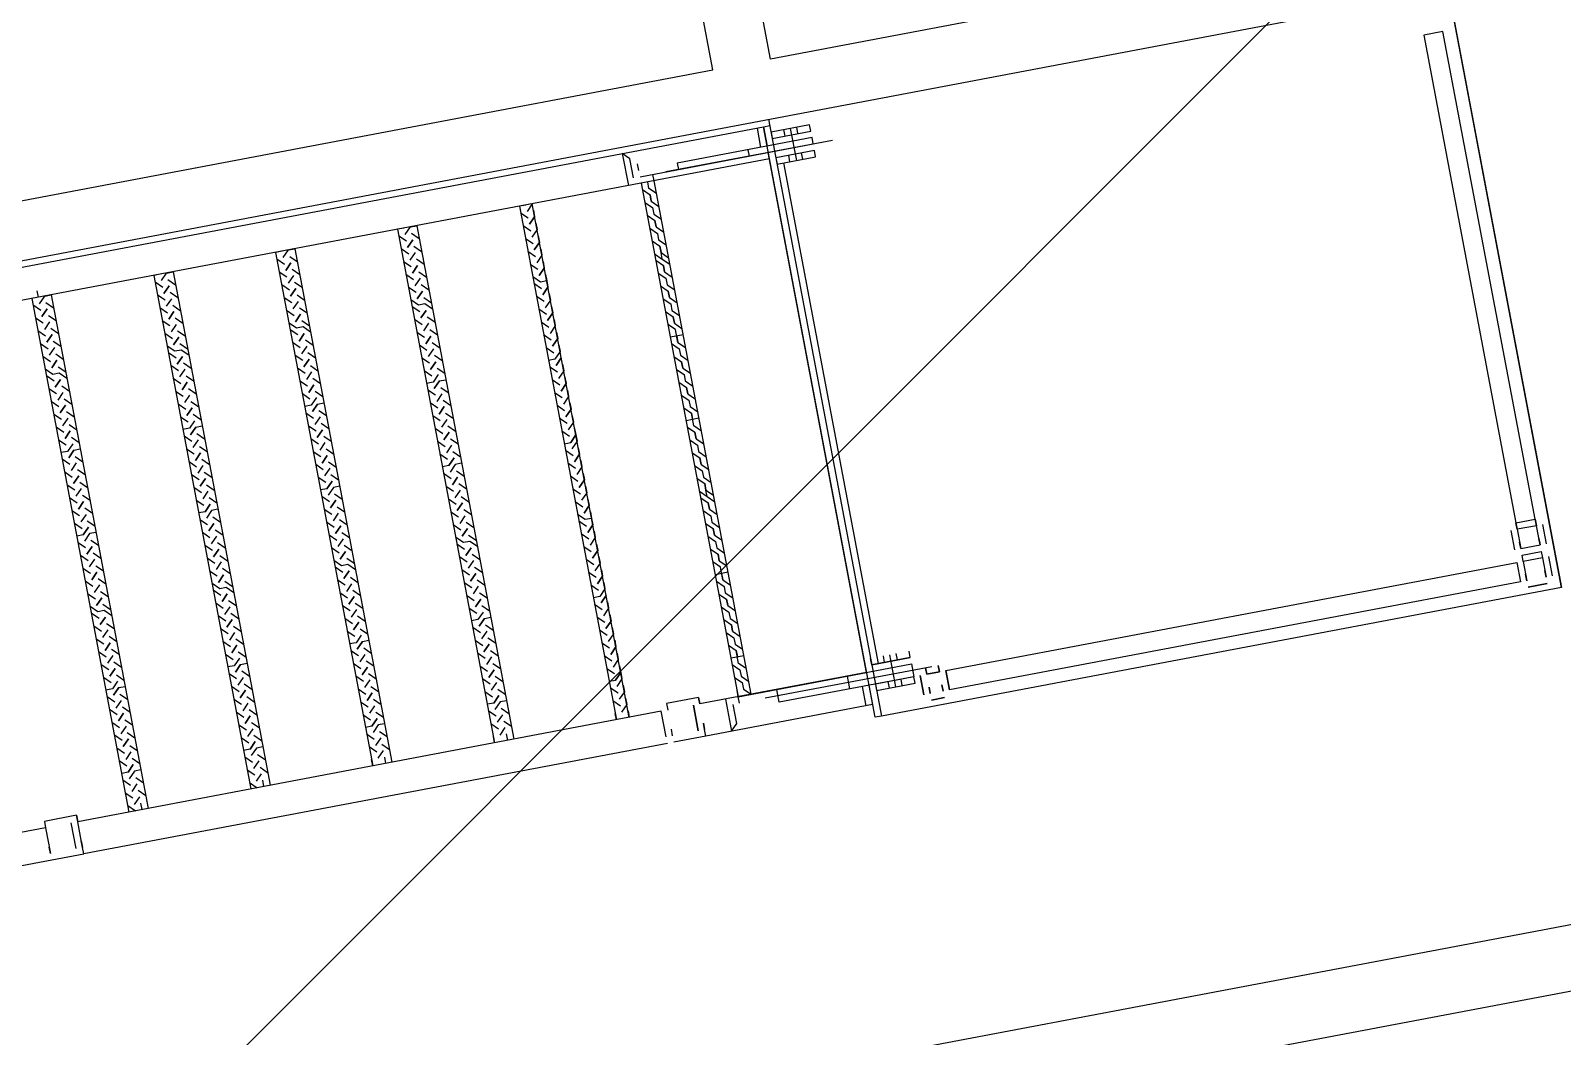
# Model space of a CAD drawing. Extents: x 407440 to 411585, y 6041728 to 6045069.
# Drawn here: x 408224.7 to 408238.17, y 6044252.97 to 6044261.81 of the extents above; entities that cross this region are included whole.
import ezdxf

# ---------------------------------------------------------------- set-up
doc = ezdxf.new("R2010")
doc.units = 0
doc.header["$LTSCALE"] = 5
doc.linetypes.add('foc-TIELINE', pattern=[1.875, 1.25, -0.625])
doc.layers.add('P-PROPOSED-EXISTING-H', color=59, linetype='Continuous')
doc.layers.add('T-TIE', color=201, linetype='foc-TIELINE')

# ---------------------------------------------------------------- blocks, each defined once
blk = doc.blocks.new('P-RIG-877')
at = {"layer": 'T-TIE', "linetype": 'ByBlock', "lineweight": 25}
for points in [[(-6.8196, -25.5561), (-5.7404, -25.5561), (-5.7404, -13.2258), (-9.5405, -13.2258), (-9.5405, -25.5561), (-8.4613, -25.5561)], [(-3.295, -18.8628), (-3.295, -19.081), (-3.3639, -19.1499), (-3.3639, -19.4254), (-3.9723, -19.4254), (-3.9723, -24.2932), (-4.0871, -24.2932)], [(-3.3639, -19.3106), (-4.0871, -19.3106), (-4.0871, -24.8787)], [(-4.6841, -21.0671), (-4.6727, -21.0671), (-5.7289, -21.0671), (-5.7404, -21.0671), (-4.6727, -21.0671), (-4.6727, -22.2841)], [(-4.753, -21.0786), (-4.7875, -21.0786)], [(-4.7415, -21.0901), (-4.7301, -21.0901), (-4.6956, -21.0901), (-4.7071, -21.0901), (-4.6956, -21.0901)], [(-4.6956, -21.0786), (-4.7301, -21.0786)], [(-4.7301, -21.0901), (-4.7301, -21.1245), (-4.6956, -21.1245), (-4.7071, -21.1245), (-4.6956, -21.1245)], [(-4.7875, -21.136), (-4.753, -21.136)], [(-4.7301, -21.1245), (-4.7415, -21.1245)], [(-4.7301, -22.1578), (-4.6956, -22.1578), (-4.7301, -22.1578), (-4.7301, -21.136), (-4.6956, -21.136), (-4.6956, -22.1578)], [(-5.683, -22.1808), (-5.683, -22.4793)], [(-4.7415, -22.1808), (-4.7415, -22.4793)], [(-5.683, -22.5252), (-5.683, -22.2152), (-5.6944, -22.2152), (-5.6944, -22.4563), (-5.683, -22.4563)], [(-4.7645, -22.2152), (-4.776, -22.2152)], [(-4.7645, -22.2841), (-4.7645, -22.2152), (-4.7645, -22.2841)], [(-5.7059, -22.2382), (-5.7174, -22.2382)], [(-5.7174, -22.2497), (-5.66, -22.2497)], [(-5.66, -22.2382), (-5.6715, -22.2382)], [(-4.7645, -22.2382), (-4.776, -22.2382)], [(-4.7186, -22.2497), (-4.776, -22.2497)], [(-4.7186, -22.2382), (-4.7301, -22.2382)], [(-5.7059, -22.2611), (-5.7174, -22.2611)], [(-5.66, -22.2611), (-5.6715, -22.2611)], [(-5.66, -22.2726), (-4.7645, -22.2726)], [(-4.7645, -22.2611), (-4.776, -22.2611)], [(-4.7186, -22.2611), (-4.7301, -22.2611)], [(-5.7404, -22.2841), (-4.6727, -22.2841), (-4.6727, -22.2956), (-5.7289, -22.2956), (-5.7289, -22.2841)], [(-5.6715, -22.2956), (-5.6715, -25.1084), (-5.7289, -25.1084), (-5.7289, -22.2956), (-5.6944, -22.2956)], [(-4.753, -22.2956), (-5.683, -22.2956)], [(-4.7645, -22.2841), (-4.776, -22.2841)], [(-4.7415, -22.5252), (-4.753, -22.5252), (-4.753, -22.2956), (-4.753, -22.5941), (-4.7645, -22.5941), (-4.7645, -22.6515), (-4.753, -22.6515)], [(-4.7301, -22.2956), (-4.6956, -22.2956), (-4.6956, -22.5941), (-4.6956, -22.6515)], [(-5.7289, -22.3071), (-5.6944, -22.3071)], [(-5.6944, -22.33), (-5.683, -22.33)], [(-4.7301, -22.33), (-4.753, -22.33)], [(-4.6956, -22.3071), (-4.7301, -22.3071)], [(-6.7736, -25.5561), (-6.7736, -25.4528), (-5.8437, -25.4528), (-5.8437, -22.3645), (-9.4486, -22.3645), (-9.4486, -25.4528), (-8.5072, -25.4528), (-8.5072, -25.5561)], [(-4.7875, -22.5252), (-4.776, -22.5137), (-4.7645, -22.5137), (-4.753, -22.5022), (-5.6715, -22.5022), (-5.683, -22.5022)], [(-5.6485, -22.5022), (-5.66, -22.5137), (-5.6715, -22.5137), (-5.6715, -22.5252), (-4.753, -22.5252), (-4.7645, -22.5252)], [(-5.66, -22.5252), (-5.6485, -22.5137)], [(-5.637, -22.5137), (-5.6485, -22.5137), (-5.637, -22.5137), (-5.6256, -22.5022)], [(-5.637, -22.5252), (-5.6256, -22.5137), (-5.6141, -22.5137), (-5.6026, -22.5022)], [(-5.6141, -22.5252), (-5.6026, -22.5137)], [(-5.5911, -22.5137), (-5.6026, -22.5137), (-5.5911, -22.5137), (-5.5796, -22.5022)], [(-5.5911, -22.5252), (-5.5796, -22.5137), (-5.5682, -22.5137), (-5.5567, -22.5022)], [(-5.5682, -22.5252), (-5.5567, -22.5137)], [(-5.5337, -22.5137), (-5.5452, -22.5137), (-5.5567, -22.5137), (-5.5452, -22.5137), (-5.5337, -22.5022)], [(-5.5452, -22.5252), (-5.5337, -22.5137), (-5.5222, -22.5022)], [(-5.5337, -22.5252), (-5.5222, -22.5137)], [(-5.5108, -22.5137), (-5.5222, -22.5137), (-5.5108, -22.5137), (-5.4993, -22.5022)], [(-5.5108, -22.5252), (-5.4993, -22.5137), (-5.4878, -22.5137), (-5.4763, -22.5022)], [(-5.4878, -22.5252), (-5.4763, -22.5137)], [(-5.4648, -22.5137), (-5.4763, -22.5137), (-5.4648, -22.5137), (-5.4533, -22.5022)], [(-5.4648, -22.5252), (-5.4533, -22.5137), (-5.4419, -22.5137), (-5.4304, -22.5022)], [(-5.4419, -22.5252), (-5.4304, -22.5137)], [(-5.4189, -22.5137), (-5.4304, -22.5137), (-5.4189, -22.5137), (-5.4074, -22.5022)], [(-5.3845, -22.5137), (-5.4074, -22.5137), (-5.4189, -22.5252)], [(-5.3959, -22.5137), (-5.3845, -22.5137), (-5.373, -22.5022)], [(-5.3959, -22.5022), (-5.3959, -22.5252)], [(-5.3845, -22.5252), (-5.373, -22.5137), (-5.3615, -22.5137), (-5.35, -22.5022)], [(-5.3615, -22.5252), (-5.35, -22.5137)], [(-5.3385, -22.5137), (-5.35, -22.5137), (-5.3385, -22.5137), (-5.3271, -22.5022)], [(-5.3385, -22.5252), (-5.3271, -22.5137), (-5.3156, -22.5137), (-5.3041, -22.5022)], [(-5.3156, -22.5252), (-5.3041, -22.5137)], [(-5.2926, -22.5137), (-5.3041, -22.5137), (-5.2926, -22.5137), (-5.2811, -22.5022)], [(-5.2926, -22.5252), (-5.2811, -22.5137), (-5.2697, -22.5137), (-5.2582, -22.5022)], [(-5.2697, -22.5252), (-5.2582, -22.5137)], [(-5.2237, -22.5022), (-5.2352, -22.5137), (-5.2582, -22.5137), (-5.2467, -22.5137)], [(-5.2467, -22.5022), (-5.2467, -22.5252)], [(-5.2352, -22.5252), (-5.2237, -22.5137)], [(-5.2123, -22.5137), (-5.2237, -22.5137), (-5.2123, -22.5137), (-5.2008, -22.5022)], [(-5.2123, -22.5252), (-5.2008, -22.5137), (-5.1893, -22.5137), (-5.1778, -22.5022)], [(-5.1893, -22.5252), (-5.1778, -22.5137)], [(-5.1663, -22.5137), (-5.1778, -22.5137), (-5.1663, -22.5137), (-5.1548, -22.5022)], [(-5.1663, -22.5252), (-5.1548, -22.5137), (-5.1434, -22.5137), (-5.1319, -22.5022)], [(-5.1434, -22.5252), (-5.1319, -22.5137)], [(-5.1089, -22.5137), (-5.1204, -22.5137), (-5.1319, -22.5137), (-5.1204, -22.5137), (-5.1089, -22.5022)], [(-5.1204, -22.5252), (-5.1089, -22.5137), (-5.0974, -22.5022)], [(-5.1089, -22.5252), (-5.0974, -22.5137)], [(-5.086, -22.5137), (-5.0974, -22.5137), (-5.086, -22.5137), (-5.0745, -22.5022)], [(-5.086, -22.5252), (-5.0745, -22.5137), (-5.063, -22.5137), (-5.0515, -22.5022)], [(-5.063, -22.5252), (-5.0515, -22.5137)], [(-5.04, -22.5137), (-5.0515, -22.5137), (-5.04, -22.5137), (-5.0286, -22.5022)], [(-5.04, -22.5252), (-5.0286, -22.5137), (-5.0171, -22.5137), (-5.0056, -22.5022)], [(-5.0171, -22.5252), (-5.0056, -22.5137)], [(-4.9941, -22.5137), (-5.0056, -22.5137), (-4.9941, -22.5137), (-4.9826, -22.5022)], [(-4.9597, -22.5137), (-4.9826, -22.5137), (-4.9941, -22.5252)], [(-4.9712, -22.5137), (-4.9597, -22.5137), (-4.9482, -22.5022)], [(-4.9712, -22.5022), (-4.9712, -22.5252)], [(-4.9597, -22.5252), (-4.9482, -22.5137), (-4.9367, -22.5137), (-4.9252, -22.5022)], [(-4.9367, -22.5252), (-4.9252, -22.5137)], [(-4.9138, -22.5137), (-4.9252, -22.5137), (-4.9138, -22.5137), (-4.9023, -22.5022)], [(-4.9138, -22.5252), (-4.9023, -22.5137), (-4.8908, -22.5137), (-4.8793, -22.5022)], [(-4.8908, -22.5252), (-4.8793, -22.5137)], [(-4.8678, -22.5137), (-4.8793, -22.5137), (-4.8678, -22.5137), (-4.8563, -22.5022)], [(-4.8678, -22.5252), (-4.8563, -22.5137), (-4.8449, -22.5137), (-4.8334, -22.5022)], [(-4.8449, -22.5252), (-4.8334, -22.5137)], [(-4.7989, -22.5022), (-4.8104, -22.5137), (-4.8334, -22.5137), (-4.8219, -22.5137)], [(-4.8219, -22.5022), (-4.8219, -22.5252)], [(-4.8104, -22.5252), (-4.7989, -22.5137), (-4.7875, -22.5137), (-4.776, -22.5022)], [(-5.683, -22.5367), (-5.7174, -22.5367), (-5.7289, -22.5482), (-5.6715, -22.5482)], [(-5.6944, -22.5252), (-5.7059, -22.5252)], [(-4.753, -22.5482), (-4.6956, -22.5482), (-4.7071, -22.5367), (-4.7415, -22.5367)], [(-4.6956, -22.5941), (-4.7071, -22.5941), (-4.7186, -22.5941), (-4.7071, -22.5941)], [(-4.7071, -22.6056), (-4.753, -22.6056), (-4.7071, -22.6056)], [(-4.7071, -22.6515), (-4.7186, -22.6515)], [(-4.7071, -22.663), (-4.753, -22.663), (-4.753, -23.7077)], [(-4.6956, -22.663), (-4.6956, -23.7077)], [(-4.7645, -22.7204), (-4.753, -22.7204), (-5.6715, -22.7204), (-5.66, -22.7318)], [(-5.6715, -22.7318), (-5.6715, -22.7433), (-4.753, -22.7433), (-4.7645, -22.7433)], [(-5.66, -22.7204), (-5.6485, -22.7204)], [(-5.66, -22.7433), (-5.6485, -22.7318)], [(-5.637, -22.7204), (-5.6256, -22.7204), (-5.6141, -22.7318)], [(-5.637, -22.7433), (-5.6256, -22.7318)], [(-5.6141, -22.7204), (-5.6026, -22.7204)], [(-5.6141, -22.7433), (-5.6026, -22.7318)], [(-5.5911, -22.7204), (-5.5796, -22.7204), (-5.5682, -22.7318)], [(-5.5911, -22.7433), (-5.5796, -22.7318)], [(-5.5682, -22.7204), (-5.5567, -22.7204)], [(-5.5682, -22.7433), (-5.5567, -22.7318)], [(-5.5452, -22.7204), (-5.5337, -22.7204), (-5.5337, -22.7318), (-5.5452, -22.7433)], [(-5.5337, -22.7204), (-5.5222, -22.7204)], [(-5.5337, -22.7433), (-5.5222, -22.7318)], [(-5.5108, -22.7204), (-5.4993, -22.7204), (-5.4878, -22.7318)], [(-5.5108, -22.7433), (-5.4993, -22.7318)], [(-5.4878, -22.7204), (-5.4763, -22.7204)], [(-5.4878, -22.7433), (-5.4763, -22.7318)], [(-5.4648, -22.7204), (-5.4533, -22.7204), (-5.4419, -22.7318)], [(-5.4648, -22.7433), (-5.4533, -22.7318)], [(-5.4419, -22.7204), (-5.4304, -22.7204)], [(-5.4419, -22.7433), (-5.4304, -22.7318)], [(-5.4189, -22.7204), (-5.4074, -22.7204), (-5.3959, -22.7318), (-5.3959, -22.7433)], [(-5.4189, -22.7433), (-5.4074, -22.7318)], [(-5.3959, -22.7204), (-5.4074, -22.7204)], [(-5.3845, -22.7204), (-5.373, -22.7204), (-5.3615, -22.7318)], [(-5.3845, -22.7433), (-5.373, -22.7318)], [(-5.3615, -22.7204), (-5.35, -22.7204)], [(-5.3615, -22.7433), (-5.35, -22.7318)], [(-5.3385, -22.7204), (-5.3271, -22.7204), (-5.3156, -22.7318)], [(-5.3385, -22.7433), (-5.3271, -22.7318)], [(-5.3156, -22.7204), (-5.3041, -22.7204)], [(-5.3156, -22.7433), (-5.3041, -22.7318)], [(-5.2926, -22.7204), (-5.2811, -22.7204), (-5.2697, -22.7318)], [(-5.2926, -22.7433), (-5.2811, -22.7318)], [(-5.2697, -22.7204), (-5.2582, -22.7204), (-5.2467, -22.7318)], [(-5.2697, -22.7433), (-5.2582, -22.7318)], [(-5.2467, -22.7433), (-5.2467, -22.7318), (-5.2582, -22.7204), (-5.2467, -22.7204), (-5.2352, -22.7318)], [(-5.2352, -22.7204), (-5.2237, -22.7204)], [(-5.2352, -22.7433), (-5.2237, -22.7318)], [(-5.2123, -22.7204), (-5.2008, -22.7204), (-5.1893, -22.7318)], [(-5.2123, -22.7433), (-5.2008, -22.7318)], [(-5.1893, -22.7204), (-5.1778, -22.7204)], [(-5.1893, -22.7433), (-5.1778, -22.7318)], [(-5.1663, -22.7204), (-5.1548, -22.7204), (-5.1434, -22.7318)], [(-5.1663, -22.7433), (-5.1548, -22.7318)], [(-5.1434, -22.7204), (-5.1319, -22.7204)], [(-5.1434, -22.7433), (-5.1319, -22.7318)], [(-5.1204, -22.7204), (-5.1089, -22.7204), (-5.1089, -22.7318), (-5.1204, -22.7433)], [(-5.1089, -22.7204), (-5.0974, -22.7204)], [(-5.1089, -22.7433), (-5.0974, -22.7318)], [(-5.086, -22.7204), (-5.0745, -22.7204), (-5.063, -22.7318)], [(-5.086, -22.7433), (-5.0745, -22.7318)], [(-5.063, -22.7204), (-5.0515, -22.7204)], [(-5.063, -22.7433), (-5.0515, -22.7318)], [(-5.04, -22.7204), (-5.0286, -22.7204), (-5.0171, -22.7318)], [(-5.04, -22.7433), (-5.0286, -22.7318)], [(-5.0171, -22.7204), (-5.0056, -22.7204)], [(-5.0171, -22.7433), (-5.0056, -22.7318)], [(-4.9941, -22.7204), (-4.9826, -22.7204), (-4.9712, -22.7318), (-4.9712, -22.7433)], [(-4.9941, -22.7433), (-4.9826, -22.7318)], [(-4.9712, -22.7204), (-4.9826, -22.7204)], [(-4.9597, -22.7204), (-4.9482, -22.7204), (-4.9367, -22.7318)], [(-4.9597, -22.7433), (-4.9482, -22.7318)], [(-4.9367, -22.7204), (-4.9252, -22.7204)], [(-4.9367, -22.7433), (-4.9252, -22.7318)], [(-4.9138, -22.7204), (-4.9023, -22.7204), (-4.8908, -22.7318)], [(-4.9138, -22.7433), (-4.9023, -22.7318)], [(-4.8908, -22.7204), (-4.8793, -22.7204)], [(-4.8908, -22.7433), (-4.8793, -22.7318)], [(-4.8678, -22.7204), (-4.8563, -22.7204), (-4.8449, -22.7318)], [(-4.8678, -22.7433), (-4.8563, -22.7318)], [(-4.8449, -22.7204), (-4.8334, -22.7204), (-4.8219, -22.7318)], [(-4.8449, -22.7433), (-4.8334, -22.7318)], [(-4.8219, -22.7433), (-4.8219, -22.7318), (-4.8334, -22.7204), (-4.8219, -22.7204), (-4.8104, -22.7318)], [(-4.8104, -22.7204), (-4.7989, -22.7204), (-4.7875, -22.7318)], [(-4.8104, -22.7433), (-4.7989, -22.7318)], [(-4.7875, -22.7204), (-4.776, -22.7204), (-4.7645, -22.7318)], [(-4.7875, -22.7433), (-4.776, -22.7318)], [(-5.66, -22.95), (-5.6715, -22.9385), (-5.6715, -22.927), (-4.753, -22.927)], [(-5.6715, -22.95), (-5.6715, -22.9615), (-4.753, -22.9615), (-4.7645, -22.9615)], [(-5.66, -22.9385), (-5.6485, -22.927)], [(-5.66, -22.9615), (-5.6485, -22.95)], [(-5.637, -22.9385), (-5.6256, -22.927)], [(-5.637, -22.9615), (-5.6256, -22.95)], [(-5.6256, -22.9385), (-5.6141, -22.95)], [(-5.6141, -22.9385), (-5.6026, -22.927)], [(-5.6141, -22.9615), (-5.6026, -22.95)], [(-5.5911, -22.9385), (-5.5796, -22.927)], [(-5.5911, -22.9615), (-5.5796, -22.95)], [(-5.5796, -22.9385), (-5.5682, -22.95)], [(-5.5682, -22.9385), (-5.5567, -22.927)], [(-5.5682, -22.9615), (-5.5567, -22.95)], [(-5.5222, -22.927), (-5.5337, -22.9385), (-5.5337, -22.95), (-5.5452, -22.9615)], [(-5.5452, -22.9385), (-5.5337, -22.927)], [(-5.5337, -22.9615), (-5.5222, -22.95)], [(-5.5108, -22.9385), (-5.4993, -22.927)], [(-5.5108, -22.9615), (-5.4993, -22.95)], [(-5.4993, -22.9385), (-5.4878, -22.95)], [(-5.4878, -22.9385), (-5.4763, -22.927)], [(-5.4878, -22.9615), (-5.4763, -22.95)], [(-5.4648, -22.9385), (-5.4533, -22.927)], [(-5.4648, -22.9615), (-5.4533, -22.95)], [(-5.4533, -22.9385), (-5.4419, -22.95)], [(-5.4419, -22.9385), (-5.4304, -22.927)], [(-5.4419, -22.9615), (-5.4304, -22.95)], [(-5.4189, -22.9385), (-5.4074, -22.927)], [(-5.4189, -22.9615), (-5.4074, -22.95)], [(-5.4074, -22.9385), (-5.3959, -22.95), (-5.3959, -22.9615)], [(-5.3959, -22.9385), (-5.3959, -22.927)], [(-5.3845, -22.9385), (-5.373, -22.927)], [(-5.3845, -22.9615), (-5.373, -22.95)], [(-5.373, -22.9385), (-5.3615, -22.95)], [(-5.3615, -22.9385), (-5.35, -22.927)], [(-5.3615, -22.9615), (-5.35, -22.95)], [(-5.3385, -22.9385), (-5.3271, -22.927)], [(-5.3385, -22.9615), (-5.3271, -22.95)], [(-5.3271, -22.9385), (-5.3156, -22.95)], [(-5.3156, -22.9385), (-5.3041, -22.927)], [(-5.3156, -22.9615), (-5.3041, -22.95)], [(-5.2926, -22.9385), (-5.2811, -22.927)], [(-5.2926, -22.9615), (-5.2811, -22.95)], [(-5.2811, -22.9385), (-5.2697, -22.95)], [(-5.2697, -22.9385), (-5.2582, -22.927)], [(-5.2697, -22.9615), (-5.2582, -22.95)], [(-5.2467, -22.95), (-5.2582, -22.9385), (-5.2467, -22.95), (-5.2467, -22.9615)], [(-5.2467, -22.927), (-5.2467, -22.9385), (-5.2352, -22.95)], [(-5.2352, -22.9385), (-5.2237, -22.927)], [(-5.2352, -22.9615), (-5.2237, -22.95)], [(-5.2123, -22.9385), (-5.2008, -22.927)], [(-5.2123, -22.9615), (-5.2008, -22.95)], [(-5.2008, -22.9385), (-5.1893, -22.95)], [(-5.1893, -22.9385), (-5.1778, -22.927)], [(-5.1893, -22.9615), (-5.1778, -22.95)], [(-5.1663, -22.9385), (-5.1548, -22.927)], [(-5.1663, -22.9615), (-5.1548, -22.95)], [(-5.1548, -22.9385), (-5.1434, -22.95)], [(-5.1434, -22.9385), (-5.1319, -22.927)], [(-5.1434, -22.9615), (-5.1319, -22.95)], [(-5.0974, -22.927), (-5.1089, -22.9385), (-5.1089, -22.95), (-5.1204, -22.9615)], [(-5.1204, -22.9385), (-5.1089, -22.927)], [(-5.1089, -22.9615), (-5.0974, -22.95)], [(-5.086, -22.9385), (-5.0745, -22.927)], [(-5.086, -22.9615), (-5.0745, -22.95)], [(-5.0745, -22.9385), (-5.063, -22.95)], [(-5.063, -22.9385), (-5.0515, -22.927)], [(-5.063, -22.9615), (-5.0515, -22.95)], [(-5.04, -22.9385), (-5.0286, -22.927)], [(-5.04, -22.9615), (-5.0286, -22.95)], [(-5.0286, -22.9385), (-5.0171, -22.95)], [(-5.0171, -22.9385), (-5.0056, -22.927)], [(-5.0171, -22.9615), (-5.0056, -22.95)], [(-4.9941, -22.9385), (-4.9826, -22.927)], [(-4.9941, -22.9615), (-4.9826, -22.95)], [(-4.9826, -22.9385), (-4.9712, -22.95), (-4.9712, -22.9615)], [(-4.9712, -22.9385), (-4.9712, -22.927)], [(-4.9597, -22.9385), (-4.9482, -22.927)], [(-4.9597, -22.9615), (-4.9482, -22.95)], [(-4.9482, -22.9385), (-4.9367, -22.95)], [(-4.9367, -22.9385), (-4.9252, -22.927)], [(-4.9367, -22.9615), (-4.9252, -22.95)], [(-4.9138, -22.9385), (-4.9023, -22.927)], [(-4.9138, -22.9615), (-4.9023, -22.95)], [(-4.9023, -22.9385), (-4.8908, -22.95)], [(-4.8908, -22.9385), (-4.8793, -22.927)], [(-4.8908, -22.9615), (-4.8793, -22.95)], [(-4.8678, -22.9385), (-4.8563, -22.927)], [(-4.8678, -22.9615), (-4.8563, -22.95)], [(-4.8563, -22.9385), (-4.8449, -22.95)], [(-4.8449, -22.9385), (-4.8334, -22.927)], [(-4.8449, -22.9615), (-4.8334, -22.95)], [(-4.8219, -22.95), (-4.8334, -22.9385), (-4.8219, -22.95), (-4.8219, -22.9615)], [(-4.8219, -22.927), (-4.8219, -22.9385), (-4.8104, -22.95)], [(-4.8104, -22.9385), (-4.7989, -22.927)], [(-4.8104, -22.9615), (-4.7989, -22.95)], [(-4.7989, -22.9385), (-4.7875, -22.95)], [(-4.7875, -22.9385), (-4.776, -22.927)], [(-4.7875, -22.9615), (-4.776, -22.95)], [(-4.776, -22.9385), (-4.7645, -22.95)], [(-4.7645, -22.9385), (-4.753, -22.9385)], [(-5.66, -23.1681), (-5.6715, -23.1566), (-5.6715, -23.1452), (-4.753, -23.1452)], [(-5.6715, -23.1681), (-5.6715, -23.1796), (-4.753, -23.1796), (-4.7645, -23.1796)], [(-5.66, -23.1566), (-5.6485, -23.1452)], [(-5.66, -23.1796), (-5.6485, -23.1681)], [(-5.637, -23.1566), (-5.6256, -23.1452)], [(-5.637, -23.1796), (-5.6256, -23.1681)], [(-5.6256, -23.1566), (-5.6141, -23.1681)], [(-5.6141, -23.1566), (-5.6026, -23.1452)], [(-5.6141, -23.1796), (-5.6026, -23.1681)], [(-5.5911, -23.1566), (-5.5796, -23.1452)], [(-5.5911, -23.1796), (-5.5796, -23.1681)], [(-5.5796, -23.1566), (-5.5682, -23.1681)], [(-5.5682, -23.1566), (-5.5567, -23.1452)], [(-5.5682, -23.1796), (-5.5567, -23.1681)], [(-5.5222, -23.1452), (-5.5337, -23.1566), (-5.5337, -23.1681), (-5.5452, -23.1796)], [(-5.5452, -23.1566), (-5.5337, -23.1452)], [(-5.5337, -23.1796), (-5.5222, -23.1681)], [(-5.5108, -23.1566), (-5.4993, -23.1452)], [(-5.5108, -23.1796), (-5.4993, -23.1681)], [(-5.4993, -23.1566), (-5.4878, -23.1681)], [(-5.4878, -23.1566), (-5.4763, -23.1452)], [(-5.4878, -23.1796), (-5.4763, -23.1681)], [(-5.4648, -23.1566), (-5.4533, -23.1452)], [(-5.4648, -23.1796), (-5.4533, -23.1681)], [(-5.4533, -23.1566), (-5.4419, -23.1681)], [(-5.4419, -23.1566), (-5.4304, -23.1452)], [(-5.4419, -23.1796), (-5.4304, -23.1681)], [(-5.4189, -23.1566), (-5.4074, -23.1452)], [(-5.4189, -23.1796), (-5.4074, -23.1681)], [(-5.4074, -23.1566), (-5.3959, -23.1681), (-5.3959, -23.1796)], [(-5.3959, -23.1566), (-5.3959, -23.1452)], [(-5.3845, -23.1566), (-5.373, -23.1452)], [(-5.3845, -23.1796), (-5.373, -23.1681)], [(-5.373, -23.1566), (-5.3615, -23.1681)], [(-5.3615, -23.1566), (-5.35, -23.1452)], [(-5.3615, -23.1796), (-5.35, -23.1681)], [(-5.3385, -23.1566), (-5.3271, -23.1452)], [(-5.3385, -23.1796), (-5.3271, -23.1681)], [(-5.3271, -23.1566), (-5.3156, -23.1681)], [(-5.3156, -23.1566), (-5.3041, -23.1452)], [(-5.3156, -23.1796), (-5.3041, -23.1681)], [(-5.2926, -23.1566), (-5.2811, -23.1452)], [(-5.2926, -23.1796), (-5.2811, -23.1681)], [(-5.2811, -23.1566), (-5.2697, -23.1681)], [(-5.2697, -23.1566), (-5.2582, -23.1452)], [(-5.2697, -23.1796), (-5.2582, -23.1681)], [(-5.2467, -23.1681), (-5.2582, -23.1566), (-5.2467, -23.1681), (-5.2467, -23.1796)], [(-5.2467, -23.1452), (-5.2467, -23.1566), (-5.2352, -23.1681)], [(-5.2352, -23.1566), (-5.2237, -23.1452)], [(-5.2352, -23.1796), (-5.2237, -23.1681)], [(-5.2123, -23.1566), (-5.2008, -23.1452)], [(-5.2123, -23.1796), (-5.2008, -23.1681)], [(-5.2008, -23.1566), (-5.1893, -23.1681)], [(-5.1893, -23.1566), (-5.1778, -23.1452)], [(-5.1893, -23.1796), (-5.1778, -23.1681)], [(-5.1663, -23.1566), (-5.1548, -23.1452)], [(-5.1663, -23.1796), (-5.1548, -23.1681)], [(-5.1548, -23.1566), (-5.1434, -23.1681)], [(-5.1434, -23.1566), (-5.1319, -23.1452)], [(-5.1434, -23.1796), (-5.1319, -23.1681)], [(-5.0974, -23.1452), (-5.1089, -23.1566), (-5.1089, -23.1681), (-5.1204, -23.1796)], [(-5.1204, -23.1566), (-5.1089, -23.1452)], [(-5.1089, -23.1796), (-5.0974, -23.1681)], [(-5.086, -23.1566), (-5.0745, -23.1452)], [(-5.086, -23.1796), (-5.0745, -23.1681)], [(-5.0745, -23.1566), (-5.063, -23.1681)], [(-5.063, -23.1566), (-5.0515, -23.1452)], [(-5.063, -23.1796), (-5.0515, -23.1681)], [(-5.04, -23.1566), (-5.0286, -23.1452)], [(-5.04, -23.1796), (-5.0286, -23.1681)], [(-5.0286, -23.1566), (-5.0171, -23.1681)], [(-5.0171, -23.1566), (-5.0056, -23.1452)], [(-5.0171, -23.1796), (-5.0056, -23.1681)], [(-4.9941, -23.1566), (-4.9826, -23.1452)], [(-4.9941, -23.1796), (-4.9826, -23.1681)], [(-4.9826, -23.1566), (-4.9712, -23.1681), (-4.9712, -23.1796)], [(-4.9712, -23.1566), (-4.9712, -23.1452)], [(-4.9597, -23.1566), (-4.9482, -23.1452)], [(-4.9597, -23.1796), (-4.9482, -23.1681)], [(-4.9482, -23.1566), (-4.9367, -23.1681)], [(-4.9367, -23.1566), (-4.9252, -23.1452)], [(-4.9367, -23.1796), (-4.9252, -23.1681)], [(-4.9138, -23.1566), (-4.9023, -23.1452)], [(-4.9138, -23.1796), (-4.9023, -23.1681)], [(-4.9023, -23.1566), (-4.8908, -23.1681)], [(-4.8908, -23.1566), (-4.8793, -23.1452)], [(-4.8908, -23.1796), (-4.8793, -23.1681)], [(-4.8678, -23.1566), (-4.8563, -23.1452)], [(-4.8678, -23.1796), (-4.8563, -23.1681)], [(-4.8563, -23.1566), (-4.8449, -23.1681)], [(-4.8449, -23.1566), (-4.8334, -23.1452)], [(-4.8449, -23.1796), (-4.8334, -23.1681)], [(-4.8219, -23.1681), (-4.8334, -23.1566), (-4.8219, -23.1681), (-4.8219, -23.1796)], [(-4.8219, -23.1452), (-4.8219, -23.1566), (-4.8104, -23.1681)], [(-4.8104, -23.1566), (-4.7989, -23.1452)], [(-4.8104, -23.1796), (-4.7989, -23.1681)], [(-4.7989, -23.1566), (-4.7875, -23.1681)], [(-4.7875, -23.1566), (-4.776, -23.1452)], [(-4.7875, -23.1796), (-4.776, -23.1681)], [(-4.776, -23.1566), (-4.7645, -23.1681)], [(-4.7645, -23.1566), (-4.753, -23.1566)], [(-5.66, -23.3862), (-5.6715, -23.3748), (-5.6715, -23.3633), (-4.753, -23.3633)], [(-5.66, -23.3748), (-5.6485, -23.3633)], [(-5.637, -23.3748), (-5.6256, -23.3633)], [(-5.6256, -23.3748), (-5.6141, -23.3862)], [(-5.6141, -23.3748), (-5.6026, -23.3633)], [(-5.5911, -23.3748), (-5.5796, -23.3633)], [(-5.5796, -23.3748), (-5.5682, -23.3862)], [(-5.5682, -23.3748), (-5.5567, -23.3633)], [(-5.5222, -23.3633), (-5.5337, -23.3748), (-5.5337, -23.3862), (-5.5452, -23.3977)], [(-5.5452, -23.3748), (-5.5337, -23.3633)], [(-5.5108, -23.3748), (-5.4993, -23.3633)], [(-5.4993, -23.3748), (-5.4878, -23.3862)], [(-5.4878, -23.3748), (-5.4763, -23.3633)], [(-5.4648, -23.3748), (-5.4533, -23.3633)], [(-5.4533, -23.3748), (-5.4419, -23.3862)], [(-5.4419, -23.3748), (-5.4304, -23.3633)], [(-5.4189, -23.3748), (-5.4074, -23.3633)], [(-5.4074, -23.3748), (-5.3959, -23.3862), (-5.3959, -23.3977)], [(-5.3959, -23.3748), (-5.3959, -23.3633)], [(-5.3845, -23.3748), (-5.373, -23.3633)], [(-5.373, -23.3748), (-5.3615, -23.3862)], [(-5.3615, -23.3748), (-5.35, -23.3633)], [(-5.3385, -23.3748), (-5.3271, -23.3633)], [(-5.3271, -23.3748), (-5.3156, -23.3862)], [(-5.3156, -23.3748), (-5.3041, -23.3633)], [(-5.2926, -23.3748), (-5.2811, -23.3633)], [(-5.2811, -23.3748), (-5.2697, -23.3862)], [(-5.2697, -23.3748), (-5.2582, -23.3633)], [(-5.2467, -23.3862), (-5.2582, -23.3748), (-5.2467, -23.3862), (-5.2467, -23.3977)], [(-5.2467, -23.3633), (-5.2467, -23.3748), (-5.2352, -23.3862)], [(-5.2352, -23.3748), (-5.2237, -23.3633)], [(-5.2123, -23.3748), (-5.2008, -23.3633)], [(-5.2008, -23.3748), (-5.1893, -23.3862)], [(-5.1893, -23.3748), (-5.1778, -23.3633)], [(-5.1663, -23.3748), (-5.1548, -23.3633)], [(-5.1548, -23.3748), (-5.1434, -23.3862)], [(-5.1434, -23.3748), (-5.1319, -23.3633)], [(-5.0974, -23.3633), (-5.1089, -23.3748), (-5.1089, -23.3862), (-5.1204, -23.3977)], [(-5.1204, -23.3748), (-5.1089, -23.3633)], [(-5.086, -23.3748), (-5.0745, -23.3633)], [(-5.0745, -23.3748), (-5.063, -23.3862)], [(-5.063, -23.3748), (-5.0515, -23.3633)], [(-5.04, -23.3748), (-5.0286, -23.3633)], [(-5.0286, -23.3748), (-5.0171, -23.3862)], [(-5.0171, -23.3748), (-5.0056, -23.3633)], [(-4.9941, -23.3748), (-4.9826, -23.3633)], [(-4.9826, -23.3748), (-4.9712, -23.3862), (-4.9712, -23.3977)], [(-4.9712, -23.3748), (-4.9712, -23.3633)], [(-4.9597, -23.3748), (-4.9482, -23.3633)], [(-4.9482, -23.3748), (-4.9367, -23.3862)], [(-4.9367, -23.3748), (-4.9252, -23.3633)], [(-4.9138, -23.3748), (-4.9023, -23.3633)], [(-4.9023, -23.3748), (-4.8908, -23.3862)], [(-4.8908, -23.3748), (-4.8793, -23.3633)], [(-4.8678, -23.3748), (-4.8563, -23.3633)], [(-4.8563, -23.3748), (-4.8449, -23.3862)], [(-4.8449, -23.3748), (-4.8334, -23.3633)], [(-4.8219, -23.3862), (-4.8334, -23.3748), (-4.8219, -23.3862), (-4.8219, -23.3977)], [(-4.8219, -23.3633), (-4.8219, -23.3748), (-4.8104, -23.3862)], [(-4.8104, -23.3748), (-4.7989, -23.3633)], [(-4.7989, -23.3748), (-4.7875, -23.3862)], [(-4.7875, -23.3748), (-4.776, -23.3633)], [(-4.776, -23.3748), (-4.7645, -23.3862)], [(-4.7645, -23.3748), (-4.753, -23.3748)], [(-5.6715, -23.3862), (-5.6715, -23.3977), (-4.753, -23.3977)], [(-5.66, -23.3977), (-5.6485, -23.3862)], [(-5.637, -23.3977), (-5.6256, -23.3862)], [(-5.6141, -23.3977), (-5.6026, -23.3862)], [(-5.5911, -23.3977), (-5.5796, -23.3862)], [(-5.5682, -23.3977), (-5.5567, -23.3862)], [(-5.5337, -23.3977), (-5.5222, -23.3862)], [(-5.5108, -23.3977), (-5.4993, -23.3862)], [(-5.4878, -23.3977), (-5.4763, -23.3862)], [(-5.4648, -23.3977), (-5.4533, -23.3862)], [(-5.4419, -23.3977), (-5.4304, -23.3862)], [(-5.4189, -23.3977), (-5.4074, -23.3862)], [(-5.3845, -23.3977), (-5.373, -23.3862)], [(-5.3615, -23.3977), (-5.35, -23.3862)], [(-5.3385, -23.3977), (-5.3271, -23.3862)], [(-5.3156, -23.3977), (-5.3041, -23.3862)], [(-5.2926, -23.3977), (-5.2811, -23.3862)], [(-5.2697, -23.3977), (-5.2582, -23.3862)], [(-5.2352, -23.3977), (-5.2237, -23.3862)], [(-5.2123, -23.3977), (-5.2008, -23.3862)], [(-5.1893, -23.3977), (-5.1778, -23.3862)], [(-5.1663, -23.3977), (-5.1548, -23.3862)], [(-5.1434, -23.3977), (-5.1319, -23.3862)], [(-5.1089, -23.3977), (-5.0974, -23.3862)], [(-5.086, -23.3977), (-5.0745, -23.3862)], [(-5.063, -23.3977), (-5.0515, -23.3862)], [(-5.04, -23.3977), (-5.0286, -23.3862)], [(-5.0171, -23.3977), (-5.0056, -23.3862)], [(-4.9941, -23.3977), (-4.9826, -23.3862)], [(-4.9597, -23.3977), (-4.9482, -23.3862)], [(-4.9367, -23.3977), (-4.9252, -23.3862)], [(-4.9138, -23.3977), (-4.9023, -23.3862)], [(-4.8908, -23.3977), (-4.8793, -23.3862)], [(-4.8678, -23.3977), (-4.8563, -23.3862)], [(-4.8449, -23.3977), (-4.8334, -23.3862)], [(-4.8104, -23.3977), (-4.7989, -23.3862)], [(-4.7875, -23.3977), (-4.776, -23.3862)], [(-4.7645, -23.3977), (-4.753, -23.3862)], [(-5.66, -23.6044), (-5.6715, -23.5929), (-5.6715, -23.5814), (-4.753, -23.5814)], [(-5.66, -23.5929), (-5.6485, -23.5814)], [(-5.637, -23.5929), (-5.6256, -23.5814)], [(-5.6256, -23.5929), (-5.6141, -23.6044)], [(-5.6141, -23.5929), (-5.6026, -23.5814)], [(-5.5911, -23.5929), (-5.5796, -23.5814)], [(-5.5796, -23.5929), (-5.5682, -23.6044)], [(-5.5682, -23.5929), (-5.5567, -23.5814)], [(-5.5222, -23.5814), (-5.5337, -23.5929), (-5.5337, -23.6044), (-5.5452, -23.6159)], [(-5.5452, -23.5929), (-5.5337, -23.5814)], [(-5.5108, -23.5929), (-5.4993, -23.5814)], [(-5.4993, -23.5929), (-5.4878, -23.6044)], [(-5.4878, -23.5929), (-5.4763, -23.5814)], [(-5.4648, -23.5929), (-5.4533, -23.5814)], [(-5.4533, -23.5929), (-5.4419, -23.6044)], [(-5.4419, -23.5929), (-5.4304, -23.5814)], [(-5.4189, -23.5929), (-5.4074, -23.5814)], [(-5.4074, -23.5929), (-5.3959, -23.6044), (-5.3959, -23.6159)], [(-5.3959, -23.5929), (-5.3959, -23.5814)], [(-5.3845, -23.5929), (-5.373, -23.5814)], [(-5.373, -23.5929), (-5.3615, -23.6044)], [(-5.3615, -23.5929), (-5.35, -23.5814)], [(-5.3385, -23.5929), (-5.3271, -23.5814)], [(-5.3271, -23.5929), (-5.3156, -23.6044)], [(-5.3156, -23.5929), (-5.3041, -23.5814)], [(-5.2926, -23.5929), (-5.2811, -23.5814)], [(-5.2811, -23.5929), (-5.2697, -23.6044)], [(-5.2697, -23.5929), (-5.2582, -23.5814)], [(-5.2467, -23.6044), (-5.2582, -23.5929), (-5.2467, -23.6044), (-5.2467, -23.6159)], [(-5.2467, -23.5814), (-5.2467, -23.5929), (-5.2352, -23.6044)], [(-5.2352, -23.5929), (-5.2237, -23.5814)], [(-5.2123, -23.5929), (-5.2008, -23.5814)], [(-5.2008, -23.5929), (-5.1893, -23.6044)], [(-5.1893, -23.5929), (-5.1778, -23.5814)], [(-5.1663, -23.5929), (-5.1548, -23.5814)], [(-5.1548, -23.5929), (-5.1434, -23.6044)], [(-5.1434, -23.5929), (-5.1319, -23.5814)], [(-5.0974, -23.5814), (-5.1089, -23.5929), (-5.1089, -23.6044), (-5.1204, -23.6159)], [(-5.1204, -23.5929), (-5.1089, -23.5814)], [(-5.086, -23.5929), (-5.0745, -23.5814)], [(-5.0745, -23.5929), (-5.063, -23.6044)], [(-5.063, -23.5929), (-5.0515, -23.5814)], [(-5.04, -23.5929), (-5.0286, -23.5814)], [(-5.0286, -23.5929), (-5.0171, -23.6044)], [(-5.0171, -23.5929), (-5.0056, -23.5814)], [(-4.9941, -23.5929), (-4.9826, -23.5814)], [(-4.9826, -23.5929), (-4.9712, -23.6044), (-4.9712, -23.6159)], [(-4.9712, -23.5929), (-4.9712, -23.5814)], [(-4.9597, -23.5929), (-4.9482, -23.5814)], [(-4.9482, -23.5929), (-4.9367, -23.6044)], [(-4.9367, -23.5929), (-4.9252, -23.5814)], [(-4.9138, -23.5929), (-4.9023, -23.5814)], [(-4.9023, -23.5929), (-4.8908, -23.6044)], [(-4.8908, -23.5929), (-4.8793, -23.5814)], [(-4.8678, -23.5929), (-4.8563, -23.5814)], [(-4.8563, -23.5929), (-4.8449, -23.6044)], [(-4.8449, -23.5929), (-4.8334, -23.5814)], [(-4.8219, -23.6044), (-4.8334, -23.5929), (-4.8219, -23.6044), (-4.8219, -23.6159)], [(-4.8219, -23.5814), (-4.8219, -23.5929), (-4.8104, -23.6044)], [(-4.8104, -23.5929), (-4.7989, -23.5814)], [(-4.7989, -23.5929), (-4.7875, -23.6044)], [(-4.7875, -23.5929), (-4.776, -23.5814)], [(-4.776, -23.5929), (-4.7645, -23.6044)], [(-4.7645, -23.5929), (-4.753, -23.5929)], [(-5.6715, -23.6044), (-5.683, -23.6044)], [(-5.6715, -23.6159), (-4.753, -23.6159)], [(-5.66, -23.6159), (-5.6485, -23.6044)], [(-5.637, -23.6159), (-5.6256, -23.6044)], [(-5.6141, -23.6159), (-5.6026, -23.6044)], [(-5.5911, -23.6159), (-5.5796, -23.6044)], [(-5.5682, -23.6159), (-5.5567, -23.6044)], [(-5.5337, -23.6159), (-5.5222, -23.6044)], [(-5.5108, -23.6159), (-5.4993, -23.6044)], [(-5.4878, -23.6159), (-5.4763, -23.6044)], [(-5.4648, -23.6159), (-5.4533, -23.6044)], [(-5.4419, -23.6159), (-5.4304, -23.6044)], [(-5.4189, -23.6159), (-5.4074, -23.6044)], [(-5.3845, -23.6159), (-5.373, -23.6044)], [(-5.3615, -23.6159), (-5.35, -23.6044)], [(-5.3385, -23.6159), (-5.3271, -23.6044)], [(-5.3156, -23.6159), (-5.3041, -23.6044)], [(-5.2926, -23.6159), (-5.2811, -23.6044)], [(-5.2697, -23.6159), (-5.2582, -23.6044)], [(-5.2352, -23.6159), (-5.2237, -23.6044)], [(-5.2123, -23.6159), (-5.2008, -23.6044)], [(-5.1893, -23.6159), (-5.1778, -23.6044)], [(-5.1663, -23.6159), (-5.1548, -23.6044)], [(-5.1434, -23.6159), (-5.1319, -23.6044)], [(-5.1089, -23.6159), (-5.0974, -23.6044)], [(-5.086, -23.6159), (-5.0745, -23.6044)], [(-5.063, -23.6159), (-5.0515, -23.6044)], [(-5.04, -23.6159), (-5.0286, -23.6044)], [(-5.0171, -23.6159), (-5.0056, -23.6044)], [(-4.9941, -23.6159), (-4.9826, -23.6044)], [(-4.9597, -23.6159), (-4.9482, -23.6044)], [(-4.9367, -23.6159), (-4.9252, -23.6044)], [(-4.9138, -23.6159), (-4.9023, -23.6044)], [(-4.8908, -23.6159), (-4.8793, -23.6044)], [(-4.8678, -23.6159), (-4.8563, -23.6044)], [(-4.8449, -23.6159), (-4.8334, -23.6044)], [(-4.8104, -23.6159), (-4.7989, -23.6044)], [(-4.7875, -23.6159), (-4.776, -23.6044)], [(-4.7645, -23.6159), (-4.753, -23.6044)], [(-4.6956, -24.8213), (-4.6956, -23.7651), (-4.6956, -23.7077), (-4.7071, -23.7077), (-4.7186, -23.7077), (-4.7071, -23.7077), (-4.753, -23.7077), (-4.7645, -23.7077), (-4.7645, -23.7651), (-4.753, -23.7651), (-4.753, -24.8213)], [(-4.7071, -23.7192), (-4.753, -23.7192)], [(-4.753, -23.7651), (-4.7071, -23.7651), (-4.7186, -23.7651)]]:
    blk.add_lwpolyline(points, dxfattribs=at)
for points in [[(-5.8437, -22.2611), (-9.4486, -22.2611), (-9.4486, -18.3003), (-5.8437, -18.3003)], [(-4.7989, -21.1245), (-4.7989, -21.0901), (-4.7875, -21.0901), (-4.7875, -21.1245), (-4.7989, -21.1245), (-4.7875, -21.1245), (-4.753, -21.1245), (-4.753, -21.0901), (-4.7645, -21.0901), (-4.753, -21.0901), (-4.7875, -21.0901), (-4.7989, -21.0901), (-5.6715, -21.0901), (-5.6715, -21.1245)], [(-4.7415, -21.1245), (-4.7415, -21.0901), (-4.7301, -21.0901), (-4.7301, -21.1245)], [(-4.6841, -21.0901), (-4.6841, -21.1245)], [(-4.7645, -21.1245), (-4.753, -21.1245)], [(-4.7415, -22.1923), (-4.7301, -22.1923), (-4.7301, -22.1693), (-4.7415, -22.1693), (-4.7301, -22.1693), (-4.7301, -22.1923)], [(-4.7071, -22.1693), (-4.6956, -22.1693)], [(-4.6841, -22.1693), (-4.6841, -22.1923)], [(-4.7071, -22.1923), (-4.6956, -22.1923)], [(-5.7059, -22.2841), (-5.7059, -22.2152), (-5.7174, -22.2152), (-5.7174, -22.2841)], [(-5.66, -22.2841), (-5.66, -22.2152), (-5.6715, -22.2152), (-5.6715, -22.2841)], [(-4.753, -22.2152), (-4.7301, -22.2152), (-4.7301, -22.4563), (-4.753, -22.4563)], [(-4.6956, -22.2037), (-4.7301, -22.2037)], [(-4.7186, -22.2841), (-4.7186, -22.2152), (-4.7301, -22.2152), (-4.7301, -22.2841)], [(-4.7645, -22.5941), (-4.753, -22.5941)], [(-5.637, -22.7318), (-5.6485, -22.7204)], [(-5.5911, -22.7318), (-5.6026, -22.7204)], [(-5.5452, -22.7318), (-5.5567, -22.7204)], [(-5.5108, -22.7318), (-5.5222, -22.7204)], [(-5.4648, -22.7318), (-5.4763, -22.7204)], [(-5.4189, -22.7318), (-5.4304, -22.7204)], [(-5.3845, -22.7318), (-5.3959, -22.7204)], [(-5.3385, -22.7318), (-5.35, -22.7204)], [(-5.2926, -22.7318), (-5.3041, -22.7204)], [(-5.2123, -22.7318), (-5.2237, -22.7204)], [(-5.1663, -22.7318), (-5.1778, -22.7204)], [(-5.1204, -22.7318), (-5.1319, -22.7204)], [(-5.086, -22.7318), (-5.0974, -22.7204)], [(-5.04, -22.7318), (-5.0515, -22.7204)], [(-4.9941, -22.7318), (-5.0056, -22.7204)], [(-4.9597, -22.7318), (-4.9712, -22.7204)], [(-4.9138, -22.7318), (-4.9252, -22.7204)], [(-4.8678, -22.7318), (-4.8793, -22.7204)], [(-5.637, -22.95), (-5.6485, -22.9385)], [(-5.5911, -22.95), (-5.6026, -22.9385)], [(-5.5452, -22.95), (-5.5567, -22.9385)], [(-5.5108, -22.95), (-5.5222, -22.9385)], [(-5.4648, -22.95), (-5.4763, -22.9385)], [(-5.4189, -22.95), (-5.4304, -22.9385)], [(-5.3845, -22.95), (-5.3959, -22.9385)], [(-5.3385, -22.95), (-5.35, -22.9385)], [(-5.2926, -22.95), (-5.3041, -22.9385)], [(-5.2123, -22.95), (-5.2237, -22.9385)], [(-5.1663, -22.95), (-5.1778, -22.9385)], [(-5.1204, -22.95), (-5.1319, -22.9385)], [(-5.086, -22.95), (-5.0974, -22.9385)], [(-5.04, -22.95), (-5.0515, -22.9385)], [(-4.9941, -22.95), (-5.0056, -22.9385)], [(-4.9597, -22.95), (-4.9712, -22.9385)], [(-4.9138, -22.95), (-4.9252, -22.9385)], [(-4.8678, -22.95), (-4.8793, -22.9385)], [(-5.637, -23.1681), (-5.6485, -23.1566)], [(-5.5911, -23.1681), (-5.6026, -23.1566)], [(-5.5452, -23.1681), (-5.5567, -23.1566)], [(-5.5108, -23.1681), (-5.5222, -23.1566)], [(-5.4648, -23.1681), (-5.4763, -23.1566)], [(-5.4189, -23.1681), (-5.4304, -23.1566)], [(-5.3845, -23.1681), (-5.3959, -23.1566)], [(-5.3385, -23.1681), (-5.35, -23.1566)], [(-5.2926, -23.1681), (-5.3041, -23.1566)], [(-5.2123, -23.1681), (-5.2237, -23.1566)], [(-5.1663, -23.1681), (-5.1778, -23.1566)], [(-5.1204, -23.1681), (-5.1319, -23.1566)], [(-5.086, -23.1681), (-5.0974, -23.1566)], [(-5.04, -23.1681), (-5.0515, -23.1566)], [(-4.9941, -23.1681), (-5.0056, -23.1566)], [(-4.9597, -23.1681), (-4.9712, -23.1566)], [(-4.9138, -23.1681), (-4.9252, -23.1566)], [(-4.8678, -23.1681), (-4.8793, -23.1566)], [(-5.637, -23.3862), (-5.6485, -23.3748)], [(-5.5911, -23.3862), (-5.6026, -23.3748)], [(-5.5452, -23.3862), (-5.5567, -23.3748)], [(-5.5108, -23.3862), (-5.5222, -23.3748)], [(-5.4648, -23.3862), (-5.4763, -23.3748)], [(-5.4189, -23.3862), (-5.4304, -23.3748)], [(-5.3845, -23.3862), (-5.3959, -23.3748)], [(-5.3385, -23.3862), (-5.35, -23.3748)], [(-5.2926, -23.3862), (-5.3041, -23.3748)], [(-5.2123, -23.3862), (-5.2237, -23.3748)], [(-5.1663, -23.3862), (-5.1778, -23.3748)], [(-5.1204, -23.3862), (-5.1319, -23.3748)], [(-5.086, -23.3862), (-5.0974, -23.3748)], [(-5.04, -23.3862), (-5.0515, -23.3748)], [(-4.9941, -23.3862), (-5.0056, -23.3748)], [(-4.9597, -23.3862), (-4.9712, -23.3748)], [(-4.9138, -23.3862), (-4.9252, -23.3748)], [(-4.8678, -23.3862), (-4.8793, -23.3748)], [(-5.637, -23.6044), (-5.6485, -23.5929)], [(-5.5911, -23.6044), (-5.6026, -23.5929)], [(-5.5452, -23.6044), (-5.5567, -23.5929)], [(-5.5108, -23.6044), (-5.5222, -23.5929)], [(-5.4648, -23.6044), (-5.4763, -23.5929)], [(-5.4189, -23.6044), (-5.4304, -23.5929)], [(-5.3845, -23.6044), (-5.3959, -23.5929)], [(-5.3385, -23.6044), (-5.35, -23.5929)], [(-5.2926, -23.6044), (-5.3041, -23.5929)], [(-5.2123, -23.6044), (-5.2237, -23.5929)], [(-5.1663, -23.6044), (-5.1778, -23.5929)], [(-5.1204, -23.6044), (-5.1319, -23.5929)], [(-5.086, -23.6044), (-5.0974, -23.5929)], [(-5.04, -23.6044), (-5.0515, -23.5929)], [(-4.9941, -23.6044), (-5.0056, -23.5929)], [(-4.9597, -23.6044), (-4.9712, -23.5929)], [(-4.9138, -23.6044), (-4.9252, -23.5929)], [(-4.8678, -23.6044), (-4.8793, -23.5929)], [(-4.7645, -23.7077), (-4.753, -23.7077)]]:
    blk.add_lwpolyline(points, close=True, dxfattribs=at)

msp = doc.modelspace()

# ---------------------------------------------------------------- hatches: boundary and pattern name
at = {"layer": 'P-PROPOSED-EXISTING-H'}
h = msp.add_hatch(dxfattribs=at)
h.set_pattern_fill('ANSI31', color=256, scale=3.498392, style=0)
h.set_pattern_definition([(45, (-2243.128, 2713.837), (-7.854113246, 7.854113246), [])])
edge = h.paths.add_edge_path()
edge.add_line((408709.29, 6043818.222), (408241.305, 6043729.713))
edge.add_line((408241.305, 6043729.713), (407794.436, 6043645.198))
edge.add_line((407794.436, 6043645.198), (407673.83, 6044282.895))
edge.add_line((407673.83, 6044282.895), (408123.669, 6044351.83))
edge.add_line((408123.669, 6044351.83), (408654.575, 6044433.189))
edge.add_line((408654.575, 6044433.189), (409028.997, 6044539.866))
edge.add_line((409028.997, 6044539.866), (409149.726, 6043901.52))
edge.add_line((409149.726, 6043901.52), (408898.792, 6043854.062))
edge.add_arc((408782.127, 6043952.01), 152.33, 241.43508, 319.98432, ccw=False)

# ---------------------------------------------------------------- block references
at = {"layer": 'T-TIE', "linetype": 'ByBlock', "xscale": 4.999999999955019, "yscale": 4.999999999955019, "zscale": 4.999999999955019, "rotation": 280.7096999997605}
msp.add_blockref('P-RIG-877', (408346.005, 6044253.532), dxfattribs=at)

doc.saveas('drawing.dxf')
